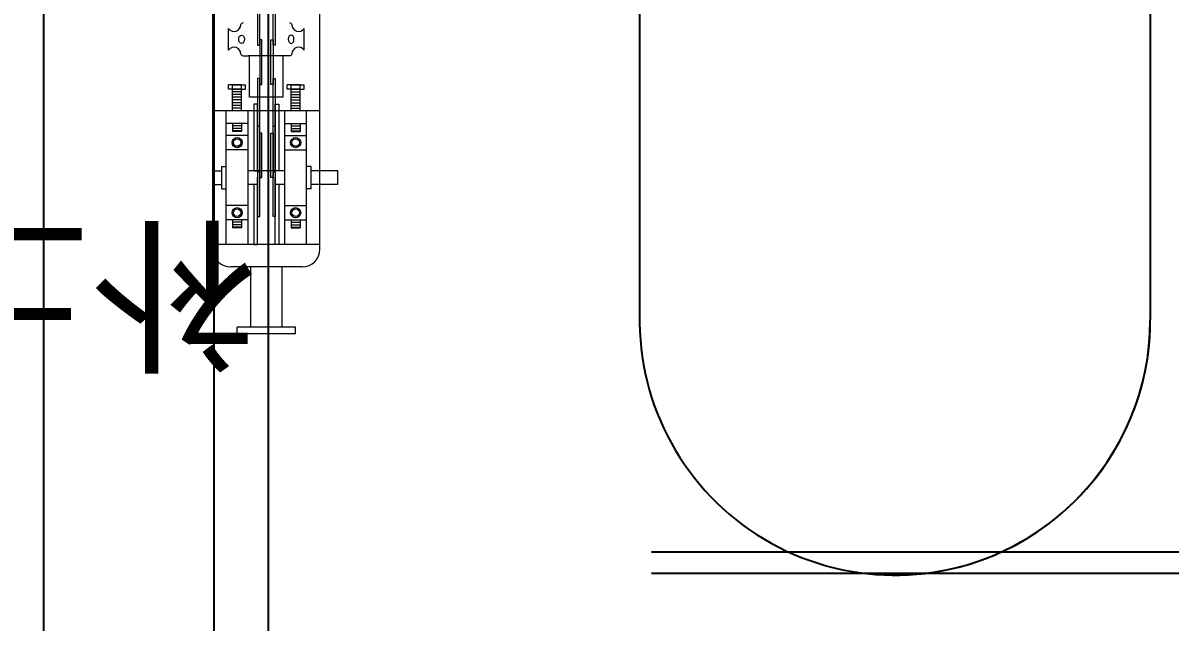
# Model space of a CAD drawing. Header units: millimetres. Extents: x -93009755325 to 1190721, y -74648 to 62868853516.
# Drawn here: x 229222 to 231918, y -25452 to -24043 of the extents above; entities that cross this region are included whole.
import ezdxf

# ---------------------------------------------------------------- set-up
doc = ezdxf.new("R2010")
doc.units = ezdxf.units.MM

# ---------------------------------------------------------------- blocks, each defined once
blk = doc.blocks.new('asfadfadf')
at = {"lineweight": 13}
for p, q in [((-285806.2, -31391.2), (-285806.2, -31453.9)), ((-285774.7, -31391.2), (-285806.2, -31391.2)), ((-285806.2, -31391.2), (-285806.2, -31453.9)), ((-285774.7, -31391.2), (-285806.2, -31391.2)), ((-285806.2, -31391.2), (-285806.2, -31453.9)), ((-285774.7, -31391.2), (-285806.2, -31391.2)), ((-285806.2, -31391.2), (-285806.2, -31453.9)), ((-285774.7, -31391.2), (-285806.2, -31391.2)), ((-285774.7, -31391.2), (-285774.7, -31453.9)), ((-285774.7, -31391.2), (-285774.7, -31453.9)), ((-285774.7, -31391.2), (-285774.7, -31453.9)), ((-285774.7, -31391.2), (-285774.7, -31453.9)), ((-285622.6, -31432.9), (-286923.8, -31432.9)), ((-285622.6, -31432.9), (-286923.8, -31432.9)), ((-285622.6, -31432.9), (-286923.8, -31432.9)), ((-285622.6, -31432.9), (-286923.8, -31432.9)), ((-285947.9, -31432.9), (-285947.9, -31684.8)), ((-285947.9, -31432.9), (-285947.9, -31684.8)), ((-285947.9, -31432.9), (-285947.9, -31684.8)), ((-285947.9, -31432.9), (-285947.9, -31684.8)), ((-285633.1, -31432.9), (-285633.1, -31684.8)), ((-285633.1, -31432.9), (-285633.1, -31684.8)), ((-285633.1, -31432.9), (-285633.1, -31684.8)), ((-285633.1, -31432.9), (-285633.1, -31684.8)), ((-286090.5, -31470.2), (-286141.1, -31470.2)), ((-286090.5, -31470.2), (-286141.1, -31470.2)), ((-286090.5, -31470.2), (-286141.1, -31470.2)), ((-286090.5, -31470.2), (-286141.1, -31470.2)), ((-286008.7, -31500.6), (-286008.7, -31470.2)), ((-285998.3, -31470.2), (-286008.7, -31470.2)), ((-286008.7, -31500.6), (-286008.7, -31470.2)), ((-285998.3, -31470.2), (-286008.7, -31470.2)), ((-286008.7, -31500.6), (-286008.7, -31470.2)), ((-285998.3, -31470.2), (-286008.7, -31470.2)), ((-286008.7, -31500.6), (-286008.7, -31470.2)), ((-285998.3, -31470.2), (-286008.7, -31470.2)), ((-286008.7, -31479.6), (-286008.7, -31510.1)), ((-285998.3, -31479.6), (-286008.7, -31479.6)), ((-286008.7, -31479.6), (-286008.7, -31510.1)), ((-285998.3, -31479.6), (-286008.7, -31479.6)), ((-286008.7, -31479.6), (-286008.7, -31510.1)), ((-285998.3, -31479.6), (-286008.7, -31479.6)), ((-286008.7, -31479.6), (-286008.7, -31510.1)), ((-285998.3, -31479.6), (-286008.7, -31479.6)), ((-285998.3, -31500.6), (-285998.3, -31470.2)), ((-285998.3, -31500.6), (-285998.3, -31470.2)), ((-285998.3, -31500.6), (-285998.3, -31470.2)), ((-285998.3, -31500.6), (-285998.3, -31470.2)), ((-285947.9, -31479.6), (-285998.3, -31479.6)), ((-285998.3, -31479.6), (-285998.3, -31510.1)), ((-285947.9, -31479.6), (-285998.3, -31479.6)), ((-285998.3, -31479.6), (-285998.3, -31510.1)), ((-285947.9, -31479.6), (-285998.3, -31479.6)), ((-285998.3, -31479.6), (-285998.3, -31510.1)), ((-285947.9, -31479.6), (-285998.3, -31479.6)), ((-285998.3, -31479.6), (-285998.3, -31510.1)), ((-285992, -31500.6), (-285992, -31479.6)), ((-285992, -31500.6), (-285992, -31479.6)), ((-285992, -31500.6), (-285992, -31479.6)), ((-285992, -31500.6), (-285992, -31479.6)), ((-285985.7, -31500.6), (-285985.7, -31479.6)), ((-285985.7, -31500.6), (-285985.7, -31479.6)), ((-285985.7, -31500.6), (-285985.7, -31479.6)), ((-285985.7, -31500.6), (-285985.7, -31479.6)), ((-285979.4, -31500.6), (-285979.4, -31479.6)), ((-285979.4, -31500.6), (-285979.4, -31479.6)), ((-285979.4, -31500.6), (-285979.4, -31479.6)), ((-285979.4, -31500.6), (-285979.4, -31479.6)), ((-285973.1, -31500.6), (-285973.1, -31479.6)), ((-285973.1, -31500.6), (-285973.1, -31479.6)), ((-285973.1, -31500.6), (-285973.1, -31479.6)), ((-285973.1, -31500.6), (-285973.1, -31479.6)), ((-285966.8, -31500.6), (-285966.8, -31479.6)), ((-285966.8, -31500.6), (-285966.8, -31479.6)), ((-285966.8, -31500.6), (-285966.8, -31479.6)), ((-285966.8, -31500.6), (-285966.8, -31479.6)), ((-285960.5, -31500.6), (-285960.5, -31479.6)), ((-285960.5, -31500.6), (-285960.5, -31479.6)), ((-285960.5, -31500.6), (-285960.5, -31479.6)), ((-285960.5, -31500.6), (-285960.5, -31479.6)), ((-285954.2, -31500.6), (-285954.2, -31479.6)), ((-285954.2, -31500.6), (-285954.2, -31479.6)), ((-285954.2, -31500.6), (-285954.2, -31479.6)), ((-285954.2, -31500.6), (-285954.2, -31479.6)), ((-285633.1, -31464.4), (-285947.9, -31464.4)), ((-285633.1, -31464.4), (-285947.9, -31464.4)), ((-285633.1, -31464.4), (-285947.9, -31464.4)), ((-285633.1, -31464.4), (-285947.9, -31464.4)), ((-285917.9, -31515.8), (-285917.9, -31464.4)), ((-285917.9, -31515.8), (-285917.9, -31464.4)), ((-285917.9, -31515.8), (-285917.9, -31464.4)), ((-285917.9, -31515.8), (-285917.9, -31464.4)), ((-285917.9, -31479.6), (-285899.2, -31479.6)), ((-285917.9, -31479.6), (-285899.2, -31479.6)), ((-285917.9, -31479.6), (-285899.2, -31479.6)), ((-285917.9, -31479.6), (-285899.2, -31479.6)), ((-285912.7, -31500.6), (-285912.7, -31479.6)), ((-285912.7, -31500.6), (-285912.7, -31479.6)), ((-285912.7, -31500.6), (-285912.7, -31479.6)), ((-285912.7, -31500.6), (-285912.7, -31479.6)), ((-285906.1, -31500.6), (-285906.1, -31479.6)), ((-285906.1, -31500.6), (-285906.1, -31479.6)), ((-285906.1, -31500.6), (-285906.1, -31479.6)), ((-285906.1, -31500.6), (-285906.1, -31479.6)), ((-285900.6, -31500.6), (-285900.6, -31479.6)), ((-285900.6, -31500.6), (-285900.6, -31479.6)), ((-285900.6, -31500.6), (-285900.6, -31479.6)), ((-285900.6, -31500.6), (-285900.6, -31479.6)), ((-285899.2, -31500.6), (-285899.2, -31479.6)), ((-285899.2, -31500.6), (-285899.2, -31479.6)), ((-285899.2, -31500.6), (-285899.2, -31479.6)), ((-285899.2, -31500.6), (-285899.2, -31479.6)), ((-285889.8, -31515.8), (-285889.8, -31464.4)), ((-285889.8, -31515.8), (-285889.8, -31464.4)), ((-285889.8, -31515.8), (-285889.8, -31464.4)), ((-285889.8, -31515.8), (-285889.8, -31464.4)), ((-285856, -31515.8), (-285856, -31464.4)), ((-285856, -31515.8), (-285856, -31464.4)), ((-285856, -31515.8), (-285856, -31464.4)), ((-285856, -31515.8), (-285856, -31464.4)), ((-285764.3, -31453.9), (-285816.7, -31453.9)), ((-285816.7, -31453.9), (-285816.7, -31464.4)), ((-285764.3, -31453.9), (-285816.7, -31453.9)), ((-285816.7, -31453.9), (-285816.7, -31464.4)), ((-285764.3, -31453.9), (-285816.7, -31453.9)), ((-285816.7, -31453.9), (-285816.7, -31464.4)), ((-285764.3, -31453.9), (-285816.7, -31453.9)), ((-285816.7, -31453.9), (-285816.7, -31464.4)), ((-285764.3, -31453.9), (-285764.3, -31464.4)), ((-285764.3, -31453.9), (-285764.3, -31464.4)), ((-285764.3, -31453.9), (-285764.3, -31464.4)), ((-285764.3, -31453.9), (-285764.3, -31464.4)), ((-285725, -31515.8), (-285725, -31464.4)), ((-285725, -31515.8), (-285725, -31464.4)), ((-285725, -31515.8), (-285725, -31464.4)), ((-285725, -31515.8), (-285725, -31464.4)), ((-285691.2, -31515.8), (-285691.2, -31464.4)), ((-285691.2, -31515.8), (-285691.2, -31464.4)), ((-285691.2, -31515.8), (-285691.2, -31464.4)), ((-285691.2, -31515.8), (-285691.2, -31464.4)), ((-285691.2, -31479.6), (-285672.4, -31479.6)), ((-285691.2, -31479.6), (-285672.4, -31479.6)), ((-285691.2, -31479.6), (-285672.4, -31479.6)), ((-285691.2, -31479.6), (-285672.4, -31479.6)), ((-285686, -31500.6), (-285686, -31479.6)), ((-285686, -31500.6), (-285686, -31479.6)), ((-285686, -31500.6), (-285686, -31479.6)), ((-285686, -31500.6), (-285686, -31479.6)), ((-285679.4, -31500.6), (-285679.4, -31479.6)), ((-285679.4, -31500.6), (-285679.4, -31479.6)), ((-285679.4, -31500.6), (-285679.4, -31479.6)), ((-285679.4, -31500.6), (-285679.4, -31479.6)), ((-285673.8, -31500.6), (-285673.8, -31479.6)), ((-285673.8, -31500.6), (-285673.8, -31479.6)), ((-285673.8, -31500.6), (-285673.8, -31479.6)), ((-285673.8, -31500.6), (-285673.8, -31479.6)), ((-285672.4, -31500.6), (-285672.4, -31479.6)), ((-285672.4, -31500.6), (-285672.4, -31479.6)), ((-285672.4, -31500.6), (-285672.4, -31479.6)), ((-285672.4, -31500.6), (-285672.4, -31479.6)), ((-285580.6, -31474.9), (-285580.6, -31642.8)), ((-285580.6, -31474.9), (-285580.6, -31642.8)), ((-285580.6, -31474.9), (-285580.6, -31642.8)), ((-285580.6, -31474.9), (-285580.6, -31642.8)), ((-286077.3, -31504), (-286077.3, -31519.5)), ((-286077.3, -31504), (-286077.3, -31519.5)), ((-286077.3, -31504), (-286077.3, -31519.5)), ((-286077.3, -31504), (-286077.3, -31519.5)), ((-285998.3, -31500.6), (-286008.7, -31500.6)), ((-285998.3, -31500.6), (-286008.7, -31500.6)), ((-285998.3, -31500.6), (-286008.7, -31500.6)), ((-285998.3, -31500.6), (-286008.7, -31500.6)), ((-285947.9, -31500.6), (-285998.3, -31500.6)), ((-285947.9, -31500.6), (-285998.3, -31500.6)), ((-285947.9, -31500.6), (-285998.3, -31500.6)), ((-285947.9, -31500.6), (-285998.3, -31500.6)), ((-285917.9, -31500.6), (-285899.2, -31500.6)), ((-285917.9, -31500.6), (-285899.2, -31500.6)), ((-285917.9, -31500.6), (-285899.2, -31500.6)), ((-285917.9, -31500.6), (-285899.2, -31500.6)), ((-285691.2, -31500.6), (-285672.4, -31500.6)), ((-285691.2, -31500.6), (-285672.4, -31500.6)), ((-285691.2, -31500.6), (-285672.4, -31500.6)), ((-285691.2, -31500.6), (-285672.4, -31500.6)), ((-285439, -31490.6), (-285439, -31627.1)), ((-285423.2, -31490.6), (-285439, -31490.6)), ((-285439, -31490.6), (-285439, -31627.1)), ((-285423.2, -31490.6), (-285439, -31490.6)), ((-285439, -31490.6), (-285439, -31627.1)), ((-285423.2, -31490.6), (-285439, -31490.6)), ((-285439, -31490.6), (-285439, -31627.1)), ((-285423.2, -31490.6), (-285439, -31490.6)), ((-285423.2, -31490.6), (-285423.2, -31627.1)), ((-285423.2, -31490.6), (-285423.2, -31627.1)), ((-285423.2, -31490.6), (-285423.2, -31627.1)), ((-285423.2, -31490.6), (-285423.2, -31627.1)), ((-286077.3, -31519.5), (-286077.3, -31601.1)), ((-285979.4, -31519.5), (-286077.3, -31519.5)), ((-286077.3, -31519.5), (-286077.3, -31601.1)), ((-285979.4, -31519.5), (-286077.3, -31519.5)), ((-286077.3, -31519.5), (-286077.3, -31601.1)), ((-285979.4, -31519.5), (-286077.3, -31519.5)), ((-286077.3, -31519.5), (-286077.3, -31601.1)), ((-285979.4, -31519.5), (-286077.3, -31519.5)), ((-285998.3, -31510.1), (-286008.7, -31510.1)), ((-285998.3, -31510.1), (-286008.7, -31510.1)), ((-285998.3, -31510.1), (-286008.7, -31510.1)), ((-285998.3, -31510.1), (-286008.7, -31510.1)), ((-285979.4, -31519.5), (-285979.4, -31598.2)), ((-285979.4, -31519.5), (-285979.4, -31598.2)), ((-285979.4, -31519.5), (-285979.4, -31598.2)), ((-285979.4, -31519.5), (-285979.4, -31598.2)), ((-285963.6, -31529.5), (-285806.2, -31529.5)), ((-285963.6, -31537.9), (-285963.6, -31529.5)), ((-285963.6, -31529.5), (-285806.2, -31529.5)), ((-285963.6, -31537.9), (-285963.6, -31529.5)), ((-285963.6, -31529.5), (-285806.2, -31529.5)), ((-285963.6, -31537.9), (-285963.6, -31529.5)), ((-285963.6, -31529.5), (-285806.2, -31529.5)), ((-285963.6, -31537.9), (-285963.6, -31529.5)), ((-285633.1, -31515.8), (-285947.9, -31515.8)), ((-285633.1, -31515.8), (-285947.9, -31515.8)), ((-285633.1, -31515.8), (-285947.9, -31515.8)), ((-285633.1, -31515.8), (-285947.9, -31515.8)), ((-285806.2, -31515.8), (-285806.2, -31601.9)), ((-285806.2, -31515.8), (-285806.2, -31601.9)), ((-285806.2, -31515.8), (-285806.2, -31601.9)), ((-285806.2, -31515.8), (-285806.2, -31601.9)), ((-285806.2, -31529.5), (-285806.2, -31537.9)), ((-285806.2, -31529.5), (-285806.2, -31537.9)), ((-285806.2, -31529.5), (-285806.2, -31537.9)), ((-285806.2, -31529.5), (-285806.2, -31537.9)), ((-285774.7, -31515.8), (-285774.7, -31537.9)), ((-285774.7, -31515.8), (-285774.7, -31537.9)), ((-285774.7, -31515.8), (-285774.7, -31537.9)), ((-285774.7, -31515.8), (-285774.7, -31537.9)), ((-285774.7, -31529.5), (-285633.1, -31529.5)), ((-285774.7, -31529.5), (-285633.1, -31529.5)), ((-285774.7, -31529.5), (-285633.1, -31529.5)), ((-285774.7, -31529.5), (-285633.1, -31529.5)), ((-285633.1, -31529.5), (-285633.1, -31537.9)), ((-285633.1, -31529.5), (-285633.1, -31537.9)), ((-285633.1, -31529.5), (-285633.1, -31537.9)), ((-285633.1, -31529.5), (-285633.1, -31537.9)), ((-285439, -31522.1), (-285580.6, -31522.1)), ((-285439, -31522.1), (-285580.6, -31522.1)), ((-285439, -31522.1), (-285580.6, -31522.1)), ((-285439, -31522.1), (-285580.6, -31522.1)), ((-286207, -31537.9), (-286102, -31537.9)), ((-286207, -31537.9), (-286102, -31537.9)), ((-286207, -31537.9), (-286102, -31537.9)), ((-286207, -31537.9), (-286102, -31537.9)), ((-286102, -31543.1), (-286207, -31543.1)), ((-286102, -31543.1), (-286207, -31543.1)), ((-286102, -31543.1), (-286207, -31543.1)), ((-286102, -31543.1), (-286207, -31543.1)), ((-286114.8, -31548.4), (-286114.8, -31543.1)), ((-286114.8, -31543.1), (-286009.9, -31543.1)), ((-286114.8, -31548.4), (-286114.8, -31543.1)), ((-286114.8, -31543.1), (-286009.9, -31543.1)), ((-286114.8, -31548.4), (-286114.8, -31543.1)), ((-286114.8, -31543.1), (-286009.9, -31543.1)), ((-286114.8, -31548.4), (-286114.8, -31543.1)), ((-286114.8, -31543.1), (-286009.9, -31543.1)), ((-286009.9, -31548.4), (-286114.8, -31548.4)), ((-286009.9, -31548.4), (-286114.8, -31548.4)), ((-286009.9, -31548.4), (-286114.8, -31548.4)), ((-286009.9, -31548.4), (-286114.8, -31548.4)), ((-286102, -31537.9), (-286102, -31543.1)), ((-286102, -31537.9), (-286102, -31543.1)), ((-286102, -31537.9), (-286102, -31543.1)), ((-286102, -31537.9), (-286102, -31543.1)), ((-286023.4, -31543.1), (-286023.4, -31537.9)), ((-286023.4, -31537.9), (-285911.2, -31537.9)), ((-286023.4, -31543.1), (-286023.4, -31537.9)), ((-286023.4, -31537.9), (-285911.2, -31537.9)), ((-286023.4, -31543.1), (-286023.4, -31537.9)), ((-286023.4, -31537.9), (-285911.2, -31537.9)), ((-286023.4, -31543.1), (-286023.4, -31537.9)), ((-286023.4, -31537.9), (-285911.2, -31537.9)), ((-285911.2, -31543.1), (-286023.4, -31543.1)), ((-285911.2, -31543.1), (-286023.4, -31543.1)), ((-285911.2, -31543.1), (-286023.4, -31543.1)), ((-285911.2, -31543.1), (-286023.4, -31543.1)), ((-286009.9, -31543.1), (-286009.9, -31548.4)), ((-286009.9, -31543.1), (-286009.9, -31548.4)), ((-286009.9, -31543.1), (-286009.9, -31548.4)), ((-286009.9, -31543.1), (-286009.9, -31548.4)), ((-285806.2, -31537.9), (-285963.6, -31537.9)), ((-285806.2, -31537.9), (-285963.6, -31537.9)), ((-285806.2, -31537.9), (-285963.6, -31537.9)), ((-285806.2, -31537.9), (-285963.6, -31537.9)), ((-285911.2, -31537.9), (-285911.2, -31543.1)), ((-285911.2, -31543.1), (-285911.2, -31537.9)), ((-285911.2, -31537.9), (-285806.2, -31537.9)), ((-285911.2, -31537.9), (-285911.2, -31543.1)), ((-285911.2, -31543.1), (-285911.2, -31537.9)), ((-285911.2, -31537.9), (-285806.2, -31537.9)), ((-285911.2, -31537.9), (-285911.2, -31543.1)), ((-285911.2, -31543.1), (-285911.2, -31537.9)), ((-285911.2, -31537.9), (-285806.2, -31537.9)), ((-285911.2, -31537.9), (-285911.2, -31543.1)), ((-285911.2, -31543.1), (-285911.2, -31537.9)), ((-285911.2, -31537.9), (-285806.2, -31537.9)), ((-285806.2, -31543.1), (-285911.2, -31543.1)), ((-285806.2, -31543.1), (-285911.2, -31543.1)), ((-285806.2, -31543.1), (-285911.2, -31543.1)), ((-285806.2, -31543.1), (-285911.2, -31543.1)), ((-285895.4, -31548.4), (-285895.4, -31543.1)), ((-285895.4, -31543.1), (-285790.5, -31543.1)), ((-285895.4, -31548.4), (-285895.4, -31543.1)), ((-285895.4, -31543.1), (-285790.5, -31543.1)), ((-285895.4, -31548.4), (-285895.4, -31543.1)), ((-285895.4, -31543.1), (-285790.5, -31543.1)), ((-285895.4, -31548.4), (-285895.4, -31543.1)), ((-285895.4, -31543.1), (-285790.5, -31543.1)), ((-285790.5, -31548.4), (-285895.4, -31548.4)), ((-285790.5, -31548.4), (-285895.4, -31548.4)), ((-285790.5, -31548.4), (-285895.4, -31548.4)), ((-285790.5, -31548.4), (-285895.4, -31548.4)), ((-285806.2, -31537.9), (-285806.2, -31543.1)), ((-285806.2, -31537.9), (-285806.2, -31543.1)), ((-285806.2, -31537.9), (-285806.2, -31543.1)), ((-285806.2, -31537.9), (-285806.2, -31543.1)), ((-285804, -31543.1), (-285804, -31537.9)), ((-285804, -31537.9), (-285699.1, -31537.9)), ((-285804, -31543.1), (-285804, -31537.9)), ((-285804, -31537.9), (-285699.1, -31537.9)), ((-285804, -31543.1), (-285804, -31537.9)), ((-285804, -31537.9), (-285699.1, -31537.9)), ((-285804, -31543.1), (-285804, -31537.9)), ((-285804, -31537.9), (-285699.1, -31537.9)), ((-285699.1, -31543.1), (-285804, -31543.1)), ((-285699.1, -31543.1), (-285804, -31543.1)), ((-285699.1, -31543.1), (-285804, -31543.1)), ((-285699.1, -31543.1), (-285804, -31543.1)), ((-285633.1, -31537.9), (-285790.5, -31537.9)), ((-285633.1, -31537.9), (-285790.5, -31537.9)), ((-285633.1, -31537.9), (-285790.5, -31537.9)), ((-285633.1, -31537.9), (-285790.5, -31537.9)), ((-285790.5, -31543.1), (-285790.5, -31548.4)), ((-285790.5, -31543.1), (-285790.5, -31548.4)), ((-285790.5, -31543.1), (-285790.5, -31548.4)), ((-285790.5, -31543.1), (-285790.5, -31548.4)), ((-285699.1, -31537.9), (-285699.1, -31543.1)), ((-285699.1, -31537.9), (-285699.1, -31543.1)), ((-285699.1, -31537.9), (-285699.1, -31543.1)), ((-285699.1, -31537.9), (-285699.1, -31543.1)), ((-286102, -31574.6), (-286207, -31574.6)), ((-286102, -31574.6), (-286207, -31574.6)), ((-286102, -31574.6), (-286207, -31574.6)), ((-286102, -31574.6), (-286207, -31574.6)), ((-286207, -31579.8), (-286102, -31579.8)), ((-286207, -31579.8), (-286102, -31579.8)), ((-286207, -31579.8), (-286102, -31579.8)), ((-286207, -31579.8), (-286102, -31579.8)), ((-286114.8, -31569.3), (-286114.8, -31574.6)), ((-286009.9, -31569.3), (-286114.8, -31569.3)), ((-286114.8, -31569.3), (-286114.8, -31574.6)), ((-286009.9, -31569.3), (-286114.8, -31569.3)), ((-286114.8, -31569.3), (-286114.8, -31574.6)), ((-286009.9, -31569.3), (-286114.8, -31569.3)), ((-286114.8, -31569.3), (-286114.8, -31574.6)), ((-286009.9, -31569.3), (-286114.8, -31569.3)), ((-286114.8, -31574.6), (-286009.9, -31574.6)), ((-286114.8, -31574.6), (-286009.9, -31574.6)), ((-286114.8, -31574.6), (-286009.9, -31574.6)), ((-286114.8, -31574.6), (-286009.9, -31574.6)), ((-286102, -31579.8), (-286102, -31574.6)), ((-286102, -31579.8), (-286102, -31574.6)), ((-286102, -31579.8), (-286102, -31574.6)), ((-286102, -31579.8), (-286102, -31574.6)), ((-286023.4, -31574.6), (-286023.4, -31579.8)), ((-285911.2, -31574.6), (-286023.4, -31574.6)), ((-286023.4, -31574.6), (-286023.4, -31579.8)), ((-285911.2, -31574.6), (-286023.4, -31574.6)), ((-286023.4, -31574.6), (-286023.4, -31579.8)), ((-285911.2, -31574.6), (-286023.4, -31574.6)), ((-286023.4, -31574.6), (-286023.4, -31579.8)), ((-285911.2, -31574.6), (-286023.4, -31574.6)), ((-286023.4, -31579.8), (-285911.2, -31579.8)), ((-286023.4, -31579.8), (-285911.2, -31579.8)), ((-286023.4, -31579.8), (-285911.2, -31579.8)), ((-286023.4, -31579.8), (-285911.2, -31579.8)), ((-286009.9, -31574.6), (-286009.9, -31569.3)), ((-286009.9, -31574.6), (-286009.9, -31569.3)), ((-286009.9, -31574.6), (-286009.9, -31569.3)), ((-286009.9, -31574.6), (-286009.9, -31569.3)), ((-285963.6, -31579.8), (-285963.6, -31588.2)), ((-285806.2, -31579.8), (-285963.6, -31579.8)), ((-285963.6, -31579.8), (-285963.6, -31588.2)), ((-285806.2, -31579.8), (-285963.6, -31579.8)), ((-285963.6, -31579.8), (-285963.6, -31588.2)), ((-285806.2, -31579.8), (-285963.6, -31579.8)), ((-285963.6, -31579.8), (-285963.6, -31588.2)), ((-285806.2, -31579.8), (-285963.6, -31579.8)), ((-285911.2, -31579.8), (-285911.2, -31574.6)), ((-285911.2, -31574.6), (-285911.2, -31579.8)), ((-285806.2, -31574.6), (-285911.2, -31574.6)), ((-285911.2, -31579.8), (-285911.2, -31574.6)), ((-285911.2, -31574.6), (-285911.2, -31579.8)), ((-285806.2, -31574.6), (-285911.2, -31574.6)), ((-285911.2, -31579.8), (-285911.2, -31574.6)), ((-285911.2, -31574.6), (-285911.2, -31579.8)), ((-285806.2, -31574.6), (-285911.2, -31574.6)), ((-285911.2, -31579.8), (-285911.2, -31574.6)), ((-285911.2, -31574.6), (-285911.2, -31579.8)), ((-285806.2, -31574.6), (-285911.2, -31574.6)), ((-285911.2, -31579.8), (-285806.2, -31579.8)), ((-285911.2, -31579.8), (-285806.2, -31579.8)), ((-285911.2, -31579.8), (-285806.2, -31579.8)), ((-285911.2, -31579.8), (-285806.2, -31579.8)), ((-285895.4, -31569.3), (-285895.4, -31574.6)), ((-285790.5, -31569.3), (-285895.4, -31569.3)), ((-285895.4, -31569.3), (-285895.4, -31574.6)), ((-285790.5, -31569.3), (-285895.4, -31569.3)), ((-285895.4, -31569.3), (-285895.4, -31574.6)), ((-285790.5, -31569.3), (-285895.4, -31569.3)), ((-285895.4, -31569.3), (-285895.4, -31574.6)), ((-285790.5, -31569.3), (-285895.4, -31569.3)), ((-285895.4, -31574.6), (-285790.5, -31574.6)), ((-285895.4, -31574.6), (-285790.5, -31574.6)), ((-285895.4, -31574.6), (-285790.5, -31574.6)), ((-285895.4, -31574.6), (-285790.5, -31574.6)), ((-285806.2, -31579.8), (-285806.2, -31574.6)), ((-285806.2, -31579.8), (-285806.2, -31574.6)), ((-285806.2, -31579.8), (-285806.2, -31574.6)), ((-285806.2, -31579.8), (-285806.2, -31574.6)), ((-285806.2, -31588.2), (-285806.2, -31579.8)), ((-285806.2, -31588.2), (-285806.2, -31579.8)), ((-285806.2, -31588.2), (-285806.2, -31579.8)), ((-285806.2, -31588.2), (-285806.2, -31579.8)), ((-285804, -31574.6), (-285804, -31579.8)), ((-285699.1, -31574.6), (-285804, -31574.6)), ((-285804, -31574.6), (-285804, -31579.8)), ((-285699.1, -31574.6), (-285804, -31574.6)), ((-285804, -31574.6), (-285804, -31579.8)), ((-285699.1, -31574.6), (-285804, -31574.6)), ((-285804, -31574.6), (-285804, -31579.8)), ((-285699.1, -31574.6), (-285804, -31574.6)), ((-285804, -31579.8), (-285699.1, -31579.8)), ((-285804, -31579.8), (-285699.1, -31579.8)), ((-285804, -31579.8), (-285699.1, -31579.8)), ((-285804, -31579.8), (-285699.1, -31579.8)), ((-285790.5, -31574.6), (-285790.5, -31569.3)), ((-285790.5, -31574.6), (-285790.5, -31569.3)), ((-285790.5, -31574.6), (-285790.5, -31569.3)), ((-285790.5, -31574.6), (-285790.5, -31569.3)), ((-285633.1, -31579.8), (-285790.5, -31579.8)), ((-285633.1, -31579.8), (-285790.5, -31579.8)), ((-285633.1, -31579.8), (-285790.5, -31579.8)), ((-285633.1, -31579.8), (-285790.5, -31579.8)), ((-285774.7, -31579.8), (-285774.7, -31601.9)), ((-285774.7, -31579.8), (-285774.7, -31601.9)), ((-285774.7, -31579.8), (-285774.7, -31601.9)), ((-285774.7, -31579.8), (-285774.7, -31601.9)), ((-285699.1, -31579.8), (-285699.1, -31574.6)), ((-285699.1, -31579.8), (-285699.1, -31574.6)), ((-285699.1, -31579.8), (-285699.1, -31574.6)), ((-285699.1, -31579.8), (-285699.1, -31574.6)), ((-285633.1, -31588.2), (-285633.1, -31579.8)), ((-285633.1, -31588.2), (-285633.1, -31579.8)), ((-285633.1, -31588.2), (-285633.1, -31579.8)), ((-285633.1, -31588.2), (-285633.1, -31579.8)), ((-286077.3, -31613.7), (-286077.3, -31598.2)), ((-285979.4, -31598.2), (-286077.3, -31598.2)), ((-286077.3, -31613.7), (-286077.3, -31598.2)), ((-285979.4, -31598.2), (-286077.3, -31598.2)), ((-286077.3, -31613.7), (-286077.3, -31598.2)), ((-285979.4, -31598.2), (-286077.3, -31598.2)), ((-286077.3, -31613.7), (-286077.3, -31598.2)), ((-285979.4, -31598.2), (-286077.3, -31598.2)), ((-286008.7, -31638.1), (-286008.7, -31607.6)), ((-285998.3, -31607.6), (-286008.7, -31607.6)), ((-286008.7, -31638.1), (-286008.7, -31607.6)), ((-285998.3, -31607.6), (-286008.7, -31607.6)), ((-286008.7, -31638.1), (-286008.7, -31607.6)), ((-285998.3, -31607.6), (-286008.7, -31607.6)), ((-286008.7, -31638.1), (-286008.7, -31607.6)), ((-285998.3, -31607.6), (-286008.7, -31607.6)), ((-285998.3, -31638.1), (-285998.3, -31607.6)), ((-285998.3, -31638.1), (-285998.3, -31607.6)), ((-285998.3, -31638.1), (-285998.3, -31607.6)), ((-285998.3, -31638.1), (-285998.3, -31607.6)), ((-285963.6, -31588.2), (-285806.2, -31588.2)), ((-285963.6, -31588.2), (-285806.2, -31588.2)), ((-285963.6, -31588.2), (-285806.2, -31588.2)), ((-285963.6, -31588.2), (-285806.2, -31588.2)), ((-285633.1, -31601.9), (-285947.9, -31601.9)), ((-285633.1, -31601.9), (-285947.9, -31601.9)), ((-285633.1, -31601.9), (-285947.9, -31601.9)), ((-285633.1, -31601.9), (-285947.9, -31601.9)), ((-285917.9, -31601.9), (-285917.9, -31653.3)), ((-285917.9, -31601.9), (-285917.9, -31653.3)), ((-285917.9, -31601.9), (-285917.9, -31653.3)), ((-285917.9, -31601.9), (-285917.9, -31653.3)), ((-285889.8, -31601.9), (-285889.8, -31653.3)), ((-285889.8, -31601.9), (-285889.8, -31653.3)), ((-285889.8, -31601.9), (-285889.8, -31653.3)), ((-285889.8, -31601.9), (-285889.8, -31653.3)), ((-285856, -31601.9), (-285856, -31653.3)), ((-285856, -31601.9), (-285856, -31653.3)), ((-285856, -31601.9), (-285856, -31653.3)), ((-285856, -31601.9), (-285856, -31653.3)), ((-285774.7, -31588.2), (-285633.1, -31588.2)), ((-285774.7, -31588.2), (-285633.1, -31588.2)), ((-285774.7, -31588.2), (-285633.1, -31588.2)), ((-285774.7, -31588.2), (-285633.1, -31588.2)), ((-285725, -31601.9), (-285725, -31653.3)), ((-285725, -31601.9), (-285725, -31653.3)), ((-285725, -31601.9), (-285725, -31653.3)), ((-285725, -31601.9), (-285725, -31653.3)), ((-285691.2, -31601.9), (-285691.2, -31653.3)), ((-285691.2, -31601.9), (-285691.2, -31653.3)), ((-285691.2, -31601.9), (-285691.2, -31653.3)), ((-285691.2, -31601.9), (-285691.2, -31653.3)), ((-285439, -31595.6), (-285580.6, -31595.6)), ((-285439, -31595.6), (-285580.6, -31595.6)), ((-285439, -31595.6), (-285580.6, -31595.6)), ((-285439, -31595.6), (-285580.6, -31595.6)), ((-286008.7, -31617.1), (-286008.7, -31647.5)), ((-285998.3, -31617.1), (-286008.7, -31617.1)), ((-286008.7, -31617.1), (-286008.7, -31647.5)), ((-285998.3, -31617.1), (-286008.7, -31617.1)), ((-286008.7, -31617.1), (-286008.7, -31647.5)), ((-285998.3, -31617.1), (-286008.7, -31617.1)), ((-286008.7, -31617.1), (-286008.7, -31647.5)), ((-285998.3, -31617.1), (-286008.7, -31617.1)), ((-285998.3, -31638.1), (-286008.7, -31638.1)), ((-285998.3, -31638.1), (-286008.7, -31638.1)), ((-285998.3, -31638.1), (-286008.7, -31638.1)), ((-285998.3, -31638.1), (-286008.7, -31638.1)), ((-285998.3, -31617.1), (-285998.3, -31647.5)), ((-285947.9, -31617.1), (-285998.3, -31617.1)), ((-285998.3, -31617.1), (-285998.3, -31647.5)), ((-285947.9, -31617.1), (-285998.3, -31617.1)), ((-285998.3, -31617.1), (-285998.3, -31647.5)), ((-285947.9, -31617.1), (-285998.3, -31617.1)), ((-285998.3, -31617.1), (-285998.3, -31647.5)), ((-285947.9, -31617.1), (-285998.3, -31617.1)), ((-285947.9, -31638.1), (-285998.3, -31638.1)), ((-285947.9, -31638.1), (-285998.3, -31638.1)), ((-285947.9, -31638.1), (-285998.3, -31638.1)), ((-285947.9, -31638.1), (-285998.3, -31638.1)), ((-285992, -31617.1), (-285992, -31638.1)), ((-285992, -31617.1), (-285992, -31638.1)), ((-285992, -31617.1), (-285992, -31638.1)), ((-285992, -31617.1), (-285992, -31638.1)), ((-285985.7, -31617.1), (-285985.7, -31638.1)), ((-285985.7, -31617.1), (-285985.7, -31638.1)), ((-285985.7, -31617.1), (-285985.7, -31638.1)), ((-285985.7, -31617.1), (-285985.7, -31638.1)), ((-285979.4, -31617.1), (-285979.4, -31638.1)), ((-285979.4, -31617.1), (-285979.4, -31638.1)), ((-285979.4, -31617.1), (-285979.4, -31638.1)), ((-285979.4, -31617.1), (-285979.4, -31638.1)), ((-285973.1, -31617.1), (-285973.1, -31638.1)), ((-285973.1, -31617.1), (-285973.1, -31638.1)), ((-285973.1, -31617.1), (-285973.1, -31638.1)), ((-285973.1, -31617.1), (-285973.1, -31638.1)), ((-285966.8, -31617.1), (-285966.8, -31638.1)), ((-285966.8, -31617.1), (-285966.8, -31638.1)), ((-285966.8, -31617.1), (-285966.8, -31638.1)), ((-285966.8, -31617.1), (-285966.8, -31638.1)), ((-285960.5, -31617.1), (-285960.5, -31638.1)), ((-285960.5, -31617.1), (-285960.5, -31638.1)), ((-285960.5, -31617.1), (-285960.5, -31638.1)), ((-285960.5, -31617.1), (-285960.5, -31638.1)), ((-285954.2, -31617.1), (-285954.2, -31638.1)), ((-285954.2, -31617.1), (-285954.2, -31638.1)), ((-285954.2, -31617.1), (-285954.2, -31638.1)), ((-285954.2, -31617.1), (-285954.2, -31638.1)), ((-285917.9, -31617.1), (-285899.2, -31617.1)), ((-285917.9, -31617.1), (-285899.2, -31617.1)), ((-285917.9, -31617.1), (-285899.2, -31617.1)), ((-285917.9, -31617.1), (-285899.2, -31617.1)), ((-285917.9, -31638.1), (-285899.2, -31638.1)), ((-285917.9, -31638.1), (-285899.2, -31638.1)), ((-285917.9, -31638.1), (-285899.2, -31638.1)), ((-285917.9, -31638.1), (-285899.2, -31638.1)), ((-285912.7, -31617.1), (-285912.7, -31638.1)), ((-285912.7, -31617.1), (-285912.7, -31638.1)), ((-285912.7, -31617.1), (-285912.7, -31638.1)), ((-285912.7, -31617.1), (-285912.7, -31638.1)), ((-285906.1, -31617.1), (-285906.1, -31638.1)), ((-285906.1, -31617.1), (-285906.1, -31638.1)), ((-285906.1, -31617.1), (-285906.1, -31638.1)), ((-285906.1, -31617.1), (-285906.1, -31638.1)), ((-285900.6, -31617.1), (-285900.6, -31638.1)), ((-285900.6, -31617.1), (-285900.6, -31638.1)), ((-285900.6, -31617.1), (-285900.6, -31638.1)), ((-285900.6, -31617.1), (-285900.6, -31638.1)), ((-285899.2, -31617.1), (-285899.2, -31638.1)), ((-285899.2, -31617.1), (-285899.2, -31638.1)), ((-285899.2, -31617.1), (-285899.2, -31638.1)), ((-285899.2, -31617.1), (-285899.2, -31638.1)), ((-285691.2, -31617.1), (-285672.4, -31617.1)), ((-285691.2, -31617.1), (-285672.4, -31617.1)), ((-285691.2, -31617.1), (-285672.4, -31617.1)), ((-285691.2, -31617.1), (-285672.4, -31617.1)), ((-285691.2, -31638.1), (-285672.4, -31638.1)), ((-285691.2, -31638.1), (-285672.4, -31638.1)), ((-285691.2, -31638.1), (-285672.4, -31638.1)), ((-285691.2, -31638.1), (-285672.4, -31638.1)), ((-285686, -31617.1), (-285686, -31638.1)), ((-285686, -31617.1), (-285686, -31638.1)), ((-285686, -31617.1), (-285686, -31638.1)), ((-285686, -31617.1), (-285686, -31638.1)), ((-285679.4, -31617.1), (-285679.4, -31638.1)), ((-285679.4, -31617.1), (-285679.4, -31638.1)), ((-285679.4, -31617.1), (-285679.4, -31638.1)), ((-285679.4, -31617.1), (-285679.4, -31638.1)), ((-285673.8, -31617.1), (-285673.8, -31638.1)), ((-285673.8, -31617.1), (-285673.8, -31638.1)), ((-285673.8, -31617.1), (-285673.8, -31638.1)), ((-285673.8, -31617.1), (-285673.8, -31638.1)), ((-285672.4, -31617.1), (-285672.4, -31638.1)), ((-285672.4, -31617.1), (-285672.4, -31638.1)), ((-285672.4, -31617.1), (-285672.4, -31638.1)), ((-285672.4, -31617.1), (-285672.4, -31638.1)), ((-285423.2, -31627.1), (-285439, -31627.1)), ((-285423.2, -31627.1), (-285439, -31627.1)), ((-285423.2, -31627.1), (-285439, -31627.1)), ((-285423.2, -31627.1), (-285439, -31627.1)), ((-286090.5, -31647.5), (-286141.1, -31647.5)), ((-286090.5, -31647.5), (-286141.1, -31647.5)), ((-286090.5, -31647.5), (-286141.1, -31647.5)), ((-286090.5, -31647.5), (-286141.1, -31647.5)), ((-285998.3, -31647.5), (-286008.7, -31647.5)), ((-285998.3, -31647.5), (-286008.7, -31647.5)), ((-285998.3, -31647.5), (-286008.7, -31647.5)), ((-285998.3, -31647.5), (-286008.7, -31647.5)), ((-285633.1, -31653.3), (-285947.9, -31653.3)), ((-285633.1, -31653.3), (-285947.9, -31653.3)), ((-285633.1, -31653.3), (-285947.9, -31653.3)), ((-285633.1, -31653.3), (-285947.9, -31653.3)), ((-285816.7, -31663.8), (-285816.7, -31653.3)), ((-285816.7, -31663.8), (-285816.7, -31653.3)), ((-285816.7, -31663.8), (-285816.7, -31653.3)), ((-285816.7, -31663.8), (-285816.7, -31653.3)), ((-285764.3, -31663.8), (-285816.7, -31663.8)), ((-285764.3, -31663.8), (-285816.7, -31663.8)), ((-285764.3, -31663.8), (-285816.7, -31663.8)), ((-285764.3, -31663.8), (-285816.7, -31663.8)), ((-285806.2, -31684.8), (-285806.2, -31663.8)), ((-285806.2, -31684.8), (-285806.2, -31663.8)), ((-285806.2, -31684.8), (-285806.2, -31663.8)), ((-285806.2, -31684.8), (-285806.2, -31663.8)), ((-285774.7, -31684.8), (-285774.7, -31663.8)), ((-285774.7, -31684.8), (-285774.7, -31663.8)), ((-285774.7, -31684.8), (-285774.7, -31663.8)), ((-285774.7, -31684.8), (-285774.7, -31663.8)), ((-285764.3, -31663.8), (-285764.3, -31653.3)), ((-285764.3, -31663.8), (-285764.3, -31653.3)), ((-285764.3, -31663.8), (-285764.3, -31653.3)), ((-285764.3, -31663.8), (-285764.3, -31653.3)), ((-285622.6, -31684.8), (-286923.8, -31684.8)), ((-285622.6, -31684.8), (-286923.8, -31684.8)), ((-285622.6, -31684.8), (-286923.8, -31684.8)), ((-285622.6, -31684.8), (-286923.8, -31684.8)), ((-285774.7, -31684.8), (-285806.2, -31684.8)), ((-285774.7, -31684.8), (-285806.2, -31684.8)), ((-285774.7, -31684.8), (-285806.2, -31684.8)), ((-285774.7, -31684.8), (-285806.2, -31684.8))]:
    blk.add_line(p, q, dxfattribs=at)
for centre, major_axis, ratio, start_param, end_param in [((-285622.6, -31474.9), (-42, 0.2), 1, 3.145817, 4.716613), ((-285622.6, -31474.9), (-42, 0.2), 1, 3.145817, 4.716613), ((-285622.6, -31474.9), (-42, 0.2), 1, 3.145817, 4.716613), ((-285622.6, -31474.9), (-42, 0.2), 1, 3.145817, 4.716613), ((-286150.1, -31483.1), (15.8, 0.1), 1, 4.687815, 7.234315), ((-286150.1, -31483.1), (15.8, 0.1), 1, 4.687815, 7.234315), ((-286150.1, -31483.1), (15.8, 0.1), 1, 4.687815, 7.234315), ((-286150.1, -31483.1), (15.8, 0.1), 1, 4.687815, 7.234315), ((-286081.4, -31483.1), (15.8, 0.2), 1, 2.172215, 4.718715), ((-286081.4, -31483.1), (15.8, 0.2), 1, 2.172215, 4.718715), ((-286081.4, -31483.1), (15.8, 0.2), 1, 2.172215, 4.718715), ((-286081.4, -31483.1), (15.8, 0.2), 1, 2.172215, 4.718715), ((-285872.9, -31490.1), (8.43, 8.43), 1, 2.356194490192272, 8.63937979737186), ((-285872.9, -31490.1), (8.43, 8.43), 1, 2.356194490192272, 8.63937979737186), ((-285872.9, -31490.1), (8.43, 8.43), 1, 2.356194490192272, 8.63937979737186), ((-285872.9, -31490.1), (8.43, 8.43), 1, 2.356194490192272, 8.63937979737186), ((-285708.1, -31490.1), (-8.43, 8.43), 1, 0.785398, 7.068583), ((-285708.1, -31490.1), (-8.43, 8.43), 1, 0.785398, 7.068583), ((-285708.1, -31490.1), (-8.43, 8.43), 1, 0.785398, 7.068583), ((-285708.1, -31490.1), (-8.43, 8.43), 1, 0.785398, 7.068583), ((-286149, -31504), (-3.71, 3.71), 1, -0.520642, 0.785398), ((-286149, -31504), (-3.71, 3.71), 1, -0.520642, 0.785398), ((-286149, -31504), (-3.71, 3.71), 1, -0.520642, 0.785398), ((-286149, -31504), (-3.71, 3.71), 1, -0.520642, 0.785398), ((-286082.5, -31504), (3.71, 3.71), 1, 5.497787, 6.803827), ((-286082.5, -31504), (3.71, 3.71), 1, 5.497787, 6.803827), ((-286082.5, -31504), (3.71, 3.71), 1, 5.497787, 6.803827), ((-286082.5, -31504), (3.71, 3.71), 1, 5.497787, 6.803827), ((-285872.9, -31490.1), (-6.2, 6.2), 1, 0.785398, 7.068583), ((-285872.9, -31490.1), (-6.2, 6.2), 1, 0.785398, 7.068583), ((-285872.9, -31490.1), (-6.2, 6.2), 1, 0.785398, 7.068583), ((-285872.9, -31490.1), (-6.2, 6.2), 1, 0.785398, 7.068583), ((-285708.1, -31490.1), (-6.2, 6.2), 1, 0.785398, 7.068583), ((-285708.1, -31490.1), (-6.2, 6.2), 1, 0.785398, 7.068583), ((-285708.1, -31490.1), (-6.2, 6.2), 1, 0.785398, 7.068583), ((-285708.1, -31490.1), (-6.2, 6.2), 1, 0.785398, 7.068583), ((-286149, -31613.7), (3.71, 3.71), 1, 2.356194, 3.662235), ((-286149, -31613.7), (3.71, 3.71), 1, 2.356194, 3.662235), ((-286149, -31613.7), (3.71, 3.71), 1, 2.356194, 3.662235), ((-286149, -31613.7), (3.71, 3.71), 1, 2.356194, 3.662235), ((-286115.8, -31617), (9.86, 0), 0.679611, 3.141593, 9.424778), ((-286115.8, -31617), (9.86, 0), 0.679611, 3.141593, 9.424778), ((-286115.8, -31617), (9.86, 0), 0.679611, 3.141593, 9.424778), ((-286115.8, -31617), (9.86, 0), 0.679611, 3.141593, 9.424778), ((-286082.5, -31613.7), (3.71, 3.71), 1, 4.191747, 5.497787), ((-286082.5, -31613.7), (3.71, 3.71), 1, 4.191747, 5.497787), ((-286082.5, -31613.7), (3.71, 3.71), 1, 4.191747, 5.497787), ((-286082.5, -31613.7), (3.71, 3.71), 1, 4.191747, 5.497787), ((-285872.9, -31627.6), (8.43, 8.43), 1, 2.356194490192272, 8.63937979737186), ((-285872.9, -31627.6), (8.43, 8.43), 1, 2.356194490192272, 8.63937979737186), ((-285872.9, -31627.6), (8.43, 8.43), 1, 2.356194490192272, 8.63937979737186), ((-285872.9, -31627.6), (8.43, 8.43), 1, 2.356194490192272, 8.63937979737186), ((-286150.1, -31634.6), (-15.8, 0.1), 1, 2.189713, 4.736213), ((-286150.1, -31634.6), (-15.8, 0.1), 1, 2.189713, 4.736213), ((-286150.1, -31634.6), (-15.8, 0.1), 1, 2.189713, 4.736213), ((-286150.1, -31634.6), (-15.8, 0.1), 1, 2.189713, 4.736213), ((-286081.4, -31634.6), (-15.8, 0.2), 1, 4.706063, 7.252563), ((-286081.4, -31634.6), (-15.8, 0.2), 1, 4.706063, 7.252563), ((-286081.4, -31634.6), (-15.8, 0.2), 1, 4.706063, 7.252563), ((-286081.4, -31634.6), (-15.8, 0.2), 1, 4.706063, 7.252563), ((-285872.9, -31627.6), (-6.2, 6.2), 1, 0.785398, 7.068583), ((-285872.9, -31627.6), (-6.2, 6.2), 1, 0.785398, 7.068583), ((-285872.9, -31627.6), (-6.2, 6.2), 1, 0.785398, 7.068583), ((-285872.9, -31627.6), (-6.2, 6.2), 1, 0.785398, 7.068583), ((-285708.1, -31627.6), (-8.43, 8.43), 1, 0.785398, 7.068583), ((-285708.1, -31627.6), (-8.43, 8.43), 1, 0.785398, 7.068583), ((-285708.1, -31627.6), (-8.43, 8.43), 1, 0.785398, 7.068583), ((-285708.1, -31627.6), (-8.43, 8.43), 1, 0.785398, 7.068583), ((-285708.1, -31627.6), (-6.2, 6.2), 1, 0.785398, 7.068583), ((-285708.1, -31627.6), (-6.2, 6.2), 1, 0.785398, 7.068583), ((-285708.1, -31627.6), (-6.2, 6.2), 1, 0.785398, 7.068583), ((-285708.1, -31627.6), (-6.2, 6.2), 1, 0.785398, 7.068583), ((-285622.6, -31642.8), (42, 0.3), 1, 4.706195, 6.276991), ((-285622.6, -31642.8), (42, 0.3), 1, 4.706195, 6.276991), ((-285622.6, -31642.8), (42, 0.3), 1, 4.706195, 6.276991), ((-285622.6, -31642.8), (42, 0.3), 1, 4.706195, 6.276991)]:
    blk.add_ellipse(centre, major_axis=major_axis, ratio=ratio, start_param=start_param, end_param=end_param, dxfattribs=at)
at = {"lineweight": 13, "extrusion": (0, 0, -1)}
blk.add_ellipse((-286115.8, -31500.7), major_axis=(-9.86, 0), ratio=0.679611, dxfattribs=at)
blk.add_ellipse((-286115.8, -31500.7), major_axis=(-9.86, 0), ratio=0.679611, dxfattribs=at)
blk.add_ellipse((-286115.8, -31500.7), major_axis=(-9.86, 0), ratio=0.679611, dxfattribs=at)
blk.add_ellipse((-286115.8, -31500.7), major_axis=(-9.86, 0), ratio=0.679611, dxfattribs=at)

msp = doc.modelspace()

# ---------------------------------------------------------------- linework, layer by layer
at = {"color": 250, "lineweight": -3}
for p, q in [((229798.218, -10772.711), (229798.218, -29494.51)), ((233769.854, -25287.247), (230699.115, -25287.247)), ((233753.525, -25337.247), (230699.115, -25337.247))]:
    msp.add_line(p, q, dxfattribs=at)
at = {"color": 250, "linetype": 'ByBlock', "lineweight": -3}
for p, q in [((231871.251, -11072.711), (231871.251, -24741.322)), ((229671.41, -12357.292), (229671.251, -26141.322)), ((230671.41, -12357.292), (230671.258, -24744.291))]:
    msp.add_line(p, q, dxfattribs=at)
at = {"color": 250, "linetype": 'Continuous', "lineweight": -3}
msp.add_line((229271.41, -27291.322), (229271.41, -11222.711), dxfattribs=at)
at = {"color": 250, "lineweight": -3}
for start in [178.677792, 270]:
    msp.add_arc((231271.251, -24741.322), 600, start, 0, dxfattribs=at)

# ---------------------------------------------------------------- block references
at = {"color": 250, "lineweight": -3, "rotation": 269.9999999999999}
msp.add_blockref('asfadfadf', (261353.243, -310197.179), dxfattribs=at)

# ---------------------------------------------------------------- texts
at = {"color": 250, "lineweight": -3, "insert": (228598.499, -24508.103), "char_height": 286.76025, "width": 7308.98915, "attachment_point": 9, "rotation": 180}
msp.add_mtext('{\\fSimSun|b0|i0|c134|p54;补土区}', dxfattribs=at)

doc.saveas('drawing.dxf')
